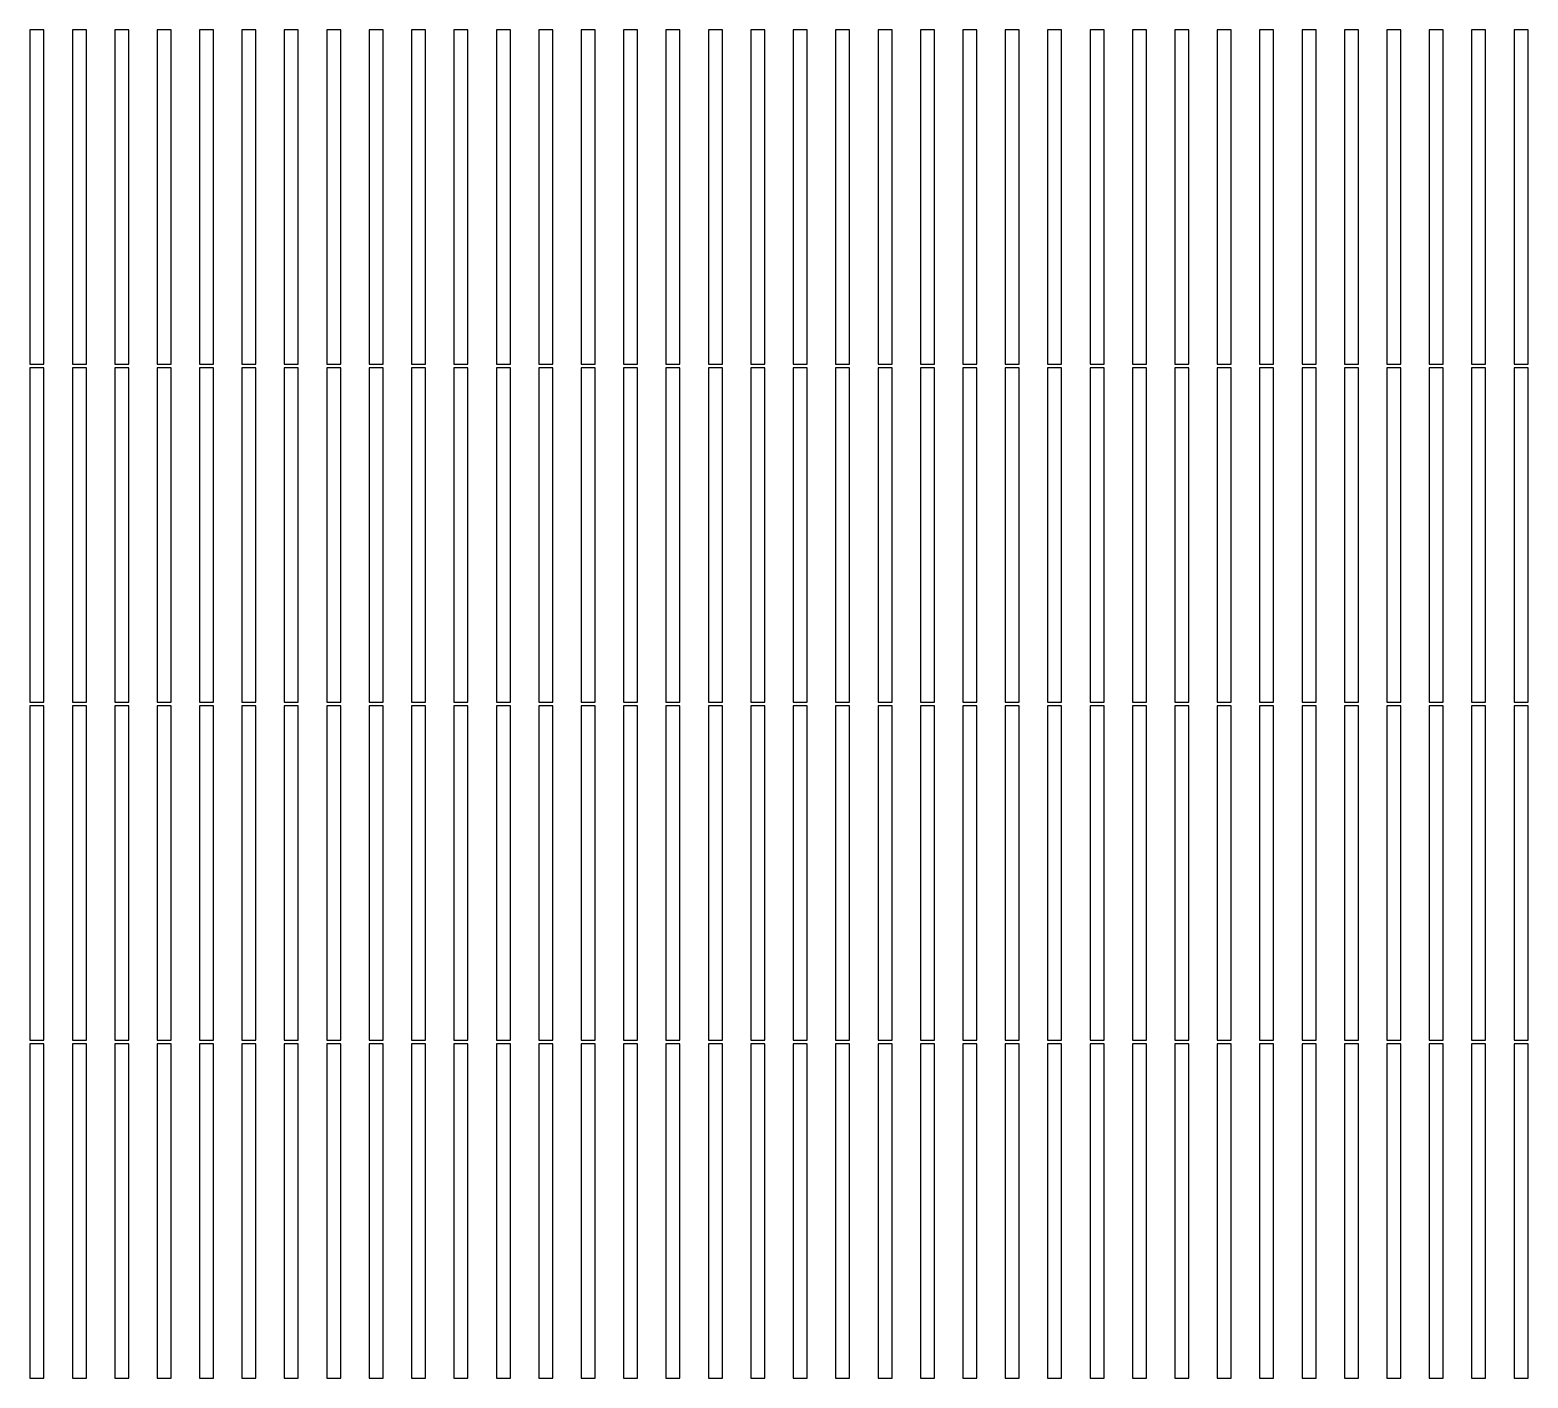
# Model space of a CAD drawing. Header units: metres. Extents: x 570524 to 572472, y 4163279 to 4164690.
# Drawn here: x 571486.9 to 571730.7, y 4163674.3 to 4163893.8 of the extents above; entities that cross this region are included whole.
import ezdxf

# ---------------------------------------------------------------- set-up
doc = ezdxf.new("R2010")
doc.units = ezdxf.units.M

msp = doc.modelspace()

# ---------------------------------------------------------------- linework, layer by layer
at = {"layer": 'PV_TABLE'}
for p, q in [((571489.139, 4163893.785), (571486.861, 4163893.785)), ((571486.861, 4163893.785), (571486.861, 4163839.355)), ((571489.139, 4163839.355), (571489.139, 4163893.785)), ((571496.039, 4163893.785), (571493.761, 4163893.785)), ((571493.761, 4163893.785), (571493.761, 4163839.355)), ((571496.039, 4163839.355), (571496.039, 4163893.785)), ((571502.939, 4163893.785), (571500.661, 4163893.785)), ((571500.661, 4163893.785), (571500.661, 4163839.355)), ((571502.939, 4163839.355), (571502.939, 4163893.785)), ((571509.849, 4163893.785), (571507.571, 4163893.785)), ((571507.571, 4163893.785), (571507.571, 4163839.355)), ((571509.849, 4163839.355), (571509.849, 4163893.785)), ((571516.749, 4163893.785), (571514.471, 4163893.785)), ((571514.471, 4163893.785), (571514.471, 4163839.355)), ((571516.749, 4163839.355), (571516.749, 4163893.785)), ((571523.649, 4163893.785), (571521.371, 4163893.785)), ((571521.371, 4163893.785), (571521.371, 4163839.355)), ((571523.649, 4163839.355), (571523.649, 4163893.785)), ((571530.549, 4163893.785), (571528.271, 4163893.785)), ((571528.271, 4163893.785), (571528.271, 4163839.355)), ((571530.549, 4163839.355), (571530.549, 4163893.785)), ((571537.459, 4163893.785), (571535.181, 4163893.785)), ((571535.181, 4163893.785), (571535.181, 4163839.355)), ((571537.459, 4163839.355), (571537.459, 4163893.785)), ((571544.359, 4163893.785), (571542.081, 4163893.785)), ((571542.081, 4163893.785), (571542.081, 4163839.355)), ((571544.359, 4163839.355), (571544.359, 4163893.785)), ((571551.259, 4163893.785), (571548.981, 4163893.785)), ((571548.981, 4163893.785), (571548.981, 4163839.355)), ((571551.259, 4163839.355), (571551.259, 4163893.785)), ((571558.169, 4163893.785), (571555.891, 4163893.785)), ((571555.891, 4163893.785), (571555.891, 4163839.355)), ((571558.169, 4163839.355), (571558.169, 4163893.785)), ((571565.069, 4163893.785), (571562.791, 4163893.785)), ((571562.791, 4163893.785), (571562.791, 4163839.355)), ((571565.069, 4163839.355), (571565.069, 4163893.785)), ((571571.969, 4163893.785), (571569.691, 4163893.785)), ((571569.691, 4163893.785), (571569.691, 4163839.355)), ((571571.969, 4163839.355), (571571.969, 4163893.785)), ((571578.879, 4163893.785), (571576.601, 4163893.785)), ((571576.601, 4163893.785), (571576.601, 4163839.355)), ((571578.879, 4163839.355), (571578.879, 4163893.785)), ((571585.779, 4163893.785), (571583.501, 4163893.785)), ((571583.501, 4163893.785), (571583.501, 4163839.355)), ((571585.779, 4163839.355), (571585.779, 4163893.785)), ((571592.679, 4163893.785), (571590.401, 4163893.785)), ((571590.401, 4163893.785), (571590.401, 4163839.355)), ((571592.679, 4163839.355), (571592.679, 4163893.785)), ((571599.579, 4163893.785), (571597.301, 4163893.785)), ((571597.301, 4163893.785), (571597.301, 4163839.355)), ((571599.579, 4163839.355), (571599.579, 4163893.785)), ((571606.489, 4163893.785), (571604.211, 4163893.785)), ((571604.211, 4163893.785), (571604.211, 4163839.355)), ((571606.489, 4163839.355), (571606.489, 4163893.785)), ((571613.389, 4163893.785), (571611.111, 4163893.785)), ((571611.111, 4163893.785), (571611.111, 4163839.355)), ((571613.389, 4163839.355), (571613.389, 4163893.785)), ((571620.289, 4163893.785), (571618.011, 4163893.785)), ((571618.011, 4163893.785), (571618.011, 4163839.355)), ((571620.289, 4163839.355), (571620.289, 4163893.785)), ((571627.199, 4163893.785), (571624.921, 4163893.785)), ((571624.921, 4163893.785), (571624.921, 4163839.355)), ((571627.199, 4163839.355), (571627.199, 4163893.785)), ((571634.099, 4163893.785), (571631.821, 4163893.785)), ((571631.821, 4163893.785), (571631.821, 4163839.355)), ((571634.099, 4163839.355), (571634.099, 4163893.785)), ((571640.999, 4163893.785), (571638.721, 4163893.785)), ((571638.721, 4163893.785), (571638.721, 4163839.355)), ((571640.999, 4163839.355), (571640.999, 4163893.785)), ((571647.909, 4163893.785), (571645.631, 4163893.785)), ((571645.631, 4163893.785), (571645.631, 4163839.355)), ((571647.909, 4163839.355), (571647.909, 4163893.785)), ((571654.809, 4163893.785), (571652.531, 4163893.785)), ((571652.531, 4163893.785), (571652.531, 4163839.355)), ((571654.809, 4163839.355), (571654.809, 4163893.785)), ((571661.709, 4163893.785), (571659.431, 4163893.785)), ((571659.431, 4163893.785), (571659.431, 4163839.355)), ((571661.709, 4163839.355), (571661.709, 4163893.785)), ((571668.609, 4163893.785), (571666.331, 4163893.785)), ((571666.331, 4163893.785), (571666.331, 4163839.355)), ((571668.609, 4163839.355), (571668.609, 4163893.785)), ((571675.519, 4163893.785), (571673.241, 4163893.785)), ((571673.241, 4163893.785), (571673.241, 4163839.355)), ((571675.519, 4163839.355), (571675.519, 4163893.785)), ((571682.419, 4163893.785), (571680.141, 4163893.785)), ((571680.141, 4163893.785), (571680.141, 4163839.355)), ((571682.419, 4163839.355), (571682.419, 4163893.785)), ((571689.319, 4163893.785), (571687.041, 4163893.785)), ((571687.041, 4163893.785), (571687.041, 4163839.355)), ((571689.319, 4163839.355), (571689.319, 4163893.785)), ((571696.229, 4163893.785), (571693.951, 4163893.785)), ((571693.951, 4163893.785), (571693.951, 4163839.355)), ((571696.229, 4163839.355), (571696.229, 4163893.785)), ((571703.129, 4163893.785), (571700.851, 4163893.785)), ((571700.851, 4163893.785), (571700.851, 4163839.355)), ((571703.129, 4163839.355), (571703.129, 4163893.785)), ((571710.029, 4163893.785), (571707.751, 4163893.785)), ((571707.751, 4163893.785), (571707.751, 4163839.355)), ((571710.029, 4163839.355), (571710.029, 4163893.785)), ((571716.939, 4163893.785), (571714.661, 4163893.785)), ((571714.661, 4163893.785), (571714.661, 4163839.355)), ((571716.939, 4163839.355), (571716.939, 4163893.785)), ((571723.839, 4163893.785), (571721.561, 4163893.785)), ((571721.561, 4163893.785), (571721.561, 4163839.355)), ((571723.839, 4163839.355), (571723.839, 4163893.785)), ((571730.739, 4163893.785), (571728.461, 4163893.785)), ((571728.461, 4163893.785), (571728.461, 4163839.355)), ((571730.739, 4163839.355), (571730.739, 4163893.785)), ((571486.861, 4163839.355), (571489.139, 4163839.355)), ((571493.761, 4163839.355), (571496.039, 4163839.355)), ((571500.661, 4163839.355), (571502.939, 4163839.355)), ((571507.571, 4163839.355), (571509.849, 4163839.355)), ((571514.471, 4163839.355), (571516.749, 4163839.355)), ((571521.371, 4163839.355), (571523.649, 4163839.355)), ((571528.271, 4163839.355), (571530.549, 4163839.355)), ((571535.181, 4163839.355), (571537.459, 4163839.355)), ((571542.081, 4163839.355), (571544.359, 4163839.355)), ((571548.981, 4163839.355), (571551.259, 4163839.355)), ((571555.891, 4163839.355), (571558.169, 4163839.355)), ((571562.791, 4163839.355), (571565.069, 4163839.355)), ((571569.691, 4163839.355), (571571.969, 4163839.355)), ((571576.601, 4163839.355), (571578.879, 4163839.355)), ((571583.501, 4163839.355), (571585.779, 4163839.355)), ((571590.401, 4163839.355), (571592.679, 4163839.355)), ((571597.301, 4163839.355), (571599.579, 4163839.355)), ((571604.211, 4163839.355), (571606.489, 4163839.355)), ((571611.111, 4163839.355), (571613.389, 4163839.355)), ((571618.011, 4163839.355), (571620.289, 4163839.355)), ((571624.921, 4163839.355), (571627.199, 4163839.355)), ((571631.821, 4163839.355), (571634.099, 4163839.355)), ((571638.721, 4163839.355), (571640.999, 4163839.355)), ((571645.631, 4163839.355), (571647.909, 4163839.355)), ((571652.531, 4163839.355), (571654.809, 4163839.355)), ((571659.431, 4163839.355), (571661.709, 4163839.355)), ((571666.331, 4163839.355), (571668.609, 4163839.355)), ((571673.241, 4163839.355), (571675.519, 4163839.355)), ((571680.141, 4163839.355), (571682.419, 4163839.355)), ((571687.041, 4163839.355), (571689.319, 4163839.355)), ((571693.951, 4163839.355), (571696.229, 4163839.355)), ((571700.851, 4163839.355), (571703.129, 4163839.355)), ((571707.751, 4163839.355), (571710.029, 4163839.355)), ((571714.661, 4163839.355), (571716.939, 4163839.355)), ((571721.561, 4163839.355), (571723.839, 4163839.355)), ((571728.461, 4163839.355), (571730.739, 4163839.355)), ((571489.139, 4163838.755), (571486.861, 4163838.755)), ((571486.861, 4163838.755), (571486.861, 4163784.325)), ((571489.139, 4163784.325), (571489.139, 4163838.755)), ((571496.039, 4163838.755), (571493.761, 4163838.755)), ((571493.761, 4163838.755), (571493.761, 4163784.325)), ((571496.039, 4163784.325), (571496.039, 4163838.755)), ((571502.939, 4163838.755), (571500.661, 4163838.755)), ((571500.661, 4163838.755), (571500.661, 4163784.325)), ((571502.939, 4163784.325), (571502.939, 4163838.755)), ((571509.849, 4163838.755), (571507.571, 4163838.755)), ((571507.571, 4163838.755), (571507.571, 4163784.325)), ((571509.849, 4163784.325), (571509.849, 4163838.755)), ((571516.749, 4163838.755), (571514.471, 4163838.755)), ((571514.471, 4163838.755), (571514.471, 4163784.325)), ((571516.749, 4163784.325), (571516.749, 4163838.755)), ((571523.649, 4163838.755), (571521.371, 4163838.755)), ((571521.371, 4163838.755), (571521.371, 4163784.325)), ((571523.649, 4163784.325), (571523.649, 4163838.755)), ((571530.549, 4163838.755), (571528.271, 4163838.755)), ((571528.271, 4163838.755), (571528.271, 4163784.325)), ((571530.549, 4163784.325), (571530.549, 4163838.755)), ((571537.459, 4163838.755), (571535.181, 4163838.755)), ((571535.181, 4163838.755), (571535.181, 4163784.325)), ((571537.459, 4163784.325), (571537.459, 4163838.755)), ((571544.359, 4163838.755), (571542.081, 4163838.755)), ((571542.081, 4163838.755), (571542.081, 4163784.325)), ((571544.359, 4163784.325), (571544.359, 4163838.755)), ((571551.259, 4163838.755), (571548.981, 4163838.755)), ((571548.981, 4163838.755), (571548.981, 4163784.325)), ((571551.259, 4163784.325), (571551.259, 4163838.755)), ((571558.169, 4163838.755), (571555.891, 4163838.755)), ((571555.891, 4163838.755), (571555.891, 4163784.325)), ((571558.169, 4163784.325), (571558.169, 4163838.755)), ((571565.069, 4163838.755), (571562.791, 4163838.755)), ((571562.791, 4163838.755), (571562.791, 4163784.325)), ((571565.069, 4163784.325), (571565.069, 4163838.755)), ((571571.969, 4163838.755), (571569.691, 4163838.755)), ((571569.691, 4163838.755), (571569.691, 4163784.325)), ((571571.969, 4163784.325), (571571.969, 4163838.755)), ((571578.879, 4163838.755), (571576.601, 4163838.755)), ((571576.601, 4163838.755), (571576.601, 4163784.325)), ((571578.879, 4163784.325), (571578.879, 4163838.755)), ((571585.779, 4163838.755), (571583.501, 4163838.755)), ((571583.501, 4163838.755), (571583.501, 4163784.325)), ((571585.779, 4163784.325), (571585.779, 4163838.755)), ((571592.679, 4163838.755), (571590.401, 4163838.755)), ((571590.401, 4163838.755), (571590.401, 4163784.325)), ((571592.679, 4163784.325), (571592.679, 4163838.755)), ((571599.579, 4163838.755), (571597.301, 4163838.755)), ((571597.301, 4163838.755), (571597.301, 4163784.325)), ((571599.579, 4163784.325), (571599.579, 4163838.755)), ((571606.489, 4163838.755), (571604.211, 4163838.755)), ((571604.211, 4163838.755), (571604.211, 4163784.325)), ((571606.489, 4163784.325), (571606.489, 4163838.755)), ((571613.389, 4163838.755), (571611.111, 4163838.755)), ((571611.111, 4163838.755), (571611.111, 4163784.325)), ((571613.389, 4163784.325), (571613.389, 4163838.755)), ((571620.289, 4163838.755), (571618.011, 4163838.755)), ((571618.011, 4163838.755), (571618.011, 4163784.325)), ((571620.289, 4163784.325), (571620.289, 4163838.755)), ((571627.199, 4163838.755), (571624.921, 4163838.755)), ((571624.921, 4163838.755), (571624.921, 4163784.325)), ((571627.199, 4163784.325), (571627.199, 4163838.755)), ((571634.099, 4163838.755), (571631.821, 4163838.755)), ((571631.821, 4163838.755), (571631.821, 4163784.325)), ((571634.099, 4163784.325), (571634.099, 4163838.755)), ((571640.999, 4163838.755), (571638.721, 4163838.755)), ((571638.721, 4163838.755), (571638.721, 4163784.325)), ((571640.999, 4163784.325), (571640.999, 4163838.755)), ((571647.909, 4163838.755), (571645.631, 4163838.755)), ((571645.631, 4163838.755), (571645.631, 4163784.325)), ((571647.909, 4163784.325), (571647.909, 4163838.755)), ((571654.809, 4163838.755), (571652.531, 4163838.755)), ((571652.531, 4163838.755), (571652.531, 4163784.325)), ((571654.809, 4163784.325), (571654.809, 4163838.755)), ((571661.709, 4163838.755), (571659.431, 4163838.755)), ((571659.431, 4163838.755), (571659.431, 4163784.325)), ((571661.709, 4163784.325), (571661.709, 4163838.755)), ((571668.609, 4163838.755), (571666.331, 4163838.755)), ((571666.331, 4163838.755), (571666.331, 4163784.325)), ((571668.609, 4163784.325), (571668.609, 4163838.755)), ((571675.519, 4163838.755), (571673.241, 4163838.755)), ((571673.241, 4163838.755), (571673.241, 4163784.325)), ((571675.519, 4163784.325), (571675.519, 4163838.755)), ((571682.419, 4163838.755), (571680.141, 4163838.755)), ((571680.141, 4163838.755), (571680.141, 4163784.325)), ((571682.419, 4163784.325), (571682.419, 4163838.755)), ((571689.319, 4163838.755), (571687.041, 4163838.755)), ((571687.041, 4163838.755), (571687.041, 4163784.325)), ((571689.319, 4163784.325), (571689.319, 4163838.755)), ((571696.229, 4163838.755), (571693.951, 4163838.755)), ((571693.951, 4163838.755), (571693.951, 4163784.325)), ((571696.229, 4163784.325), (571696.229, 4163838.755)), ((571703.129, 4163838.755), (571700.851, 4163838.755)), ((571700.851, 4163838.755), (571700.851, 4163784.325)), ((571703.129, 4163784.325), (571703.129, 4163838.755)), ((571710.029, 4163838.755), (571707.751, 4163838.755)), ((571707.751, 4163838.755), (571707.751, 4163784.325)), ((571710.029, 4163784.325), (571710.029, 4163838.755)), ((571716.939, 4163838.755), (571714.661, 4163838.755)), ((571714.661, 4163838.755), (571714.661, 4163784.325)), ((571716.939, 4163784.325), (571716.939, 4163838.755)), ((571723.839, 4163838.755), (571721.561, 4163838.755)), ((571721.561, 4163838.755), (571721.561, 4163784.325)), ((571723.839, 4163784.325), (571723.839, 4163838.755)), ((571730.739, 4163838.755), (571728.461, 4163838.755)), ((571728.461, 4163838.755), (571728.461, 4163784.325)), ((571730.739, 4163784.325), (571730.739, 4163838.755)), ((571486.861, 4163784.325), (571489.139, 4163784.325)), ((571489.139, 4163783.725), (571486.861, 4163783.725)), ((571486.861, 4163783.725), (571486.861, 4163729.295)), ((571489.139, 4163729.295), (571489.139, 4163783.725)), ((571493.761, 4163784.325), (571496.039, 4163784.325)), ((571496.039, 4163783.725), (571493.761, 4163783.725)), ((571493.761, 4163783.725), (571493.761, 4163729.295)), ((571496.039, 4163729.295), (571496.039, 4163783.725)), ((571500.661, 4163784.325), (571502.939, 4163784.325)), ((571502.939, 4163783.725), (571500.661, 4163783.725)), ((571500.661, 4163783.725), (571500.661, 4163729.295)), ((571502.939, 4163729.295), (571502.939, 4163783.725)), ((571507.571, 4163784.325), (571509.849, 4163784.325)), ((571509.849, 4163783.725), (571507.571, 4163783.725)), ((571507.571, 4163783.725), (571507.571, 4163729.295)), ((571509.849, 4163729.295), (571509.849, 4163783.725)), ((571514.471, 4163784.325), (571516.749, 4163784.325)), ((571516.749, 4163783.725), (571514.471, 4163783.725)), ((571514.471, 4163783.725), (571514.471, 4163729.295)), ((571516.749, 4163729.295), (571516.749, 4163783.725)), ((571521.371, 4163784.325), (571523.649, 4163784.325)), ((571523.649, 4163783.725), (571521.371, 4163783.725)), ((571521.371, 4163783.725), (571521.371, 4163729.295)), ((571523.649, 4163729.295), (571523.649, 4163783.725)), ((571528.271, 4163784.325), (571530.549, 4163784.325)), ((571530.549, 4163783.725), (571528.271, 4163783.725)), ((571528.271, 4163783.725), (571528.271, 4163729.295)), ((571530.549, 4163729.295), (571530.549, 4163783.725)), ((571535.181, 4163784.325), (571537.459, 4163784.325)), ((571537.459, 4163783.725), (571535.181, 4163783.725)), ((571535.181, 4163783.725), (571535.181, 4163729.295)), ((571537.459, 4163729.295), (571537.459, 4163783.725)), ((571542.081, 4163784.325), (571544.359, 4163784.325)), ((571544.359, 4163783.725), (571542.081, 4163783.725)), ((571542.081, 4163783.725), (571542.081, 4163729.295)), ((571544.359, 4163729.295), (571544.359, 4163783.725)), ((571548.981, 4163784.325), (571551.259, 4163784.325)), ((571551.259, 4163783.725), (571548.981, 4163783.725)), ((571548.981, 4163783.725), (571548.981, 4163729.295)), ((571551.259, 4163729.295), (571551.259, 4163783.725)), ((571555.891, 4163784.325), (571558.169, 4163784.325)), ((571558.169, 4163783.725), (571555.891, 4163783.725)), ((571555.891, 4163783.725), (571555.891, 4163729.295)), ((571558.169, 4163729.295), (571558.169, 4163783.725)), ((571562.791, 4163784.325), (571565.069, 4163784.325)), ((571565.069, 4163783.725), (571562.791, 4163783.725)), ((571562.791, 4163783.725), (571562.791, 4163729.295)), ((571565.069, 4163729.295), (571565.069, 4163783.725)), ((571569.691, 4163784.325), (571571.969, 4163784.325)), ((571571.969, 4163783.725), (571569.691, 4163783.725)), ((571569.691, 4163783.725), (571569.691, 4163729.295)), ((571571.969, 4163729.295), (571571.969, 4163783.725)), ((571576.601, 4163784.325), (571578.879, 4163784.325)), ((571578.879, 4163783.725), (571576.601, 4163783.725)), ((571576.601, 4163783.725), (571576.601, 4163729.295)), ((571578.879, 4163729.295), (571578.879, 4163783.725)), ((571583.501, 4163784.325), (571585.779, 4163784.325)), ((571585.779, 4163783.725), (571583.501, 4163783.725)), ((571583.501, 4163783.725), (571583.501, 4163729.295)), ((571585.779, 4163729.295), (571585.779, 4163783.725)), ((571590.401, 4163784.325), (571592.679, 4163784.325)), ((571592.679, 4163783.725), (571590.401, 4163783.725)), ((571590.401, 4163783.725), (571590.401, 4163729.295)), ((571592.679, 4163729.295), (571592.679, 4163783.725)), ((571597.301, 4163784.325), (571599.579, 4163784.325)), ((571599.579, 4163783.725), (571597.301, 4163783.725)), ((571597.301, 4163783.725), (571597.301, 4163729.295)), ((571599.579, 4163729.295), (571599.579, 4163783.725)), ((571604.211, 4163784.325), (571606.489, 4163784.325)), ((571606.489, 4163783.725), (571604.211, 4163783.725)), ((571604.211, 4163783.725), (571604.211, 4163729.295)), ((571606.489, 4163729.295), (571606.489, 4163783.725)), ((571611.111, 4163784.325), (571613.389, 4163784.325)), ((571613.389, 4163783.725), (571611.111, 4163783.725)), ((571611.111, 4163783.725), (571611.111, 4163729.295)), ((571613.389, 4163729.295), (571613.389, 4163783.725)), ((571618.011, 4163784.325), (571620.289, 4163784.325)), ((571620.289, 4163783.725), (571618.011, 4163783.725)), ((571618.011, 4163783.725), (571618.011, 4163729.295)), ((571620.289, 4163729.295), (571620.289, 4163783.725)), ((571624.921, 4163784.325), (571627.199, 4163784.325)), ((571627.199, 4163783.725), (571624.921, 4163783.725)), ((571624.921, 4163783.725), (571624.921, 4163729.295)), ((571627.199, 4163729.295), (571627.199, 4163783.725)), ((571631.821, 4163784.325), (571634.099, 4163784.325)), ((571634.099, 4163783.725), (571631.821, 4163783.725)), ((571631.821, 4163783.725), (571631.821, 4163729.295)), ((571634.099, 4163729.295), (571634.099, 4163783.725)), ((571638.721, 4163784.325), (571640.999, 4163784.325)), ((571640.999, 4163783.725), (571638.721, 4163783.725)), ((571638.721, 4163783.725), (571638.721, 4163729.295)), ((571640.999, 4163729.295), (571640.999, 4163783.725)), ((571645.631, 4163784.325), (571647.909, 4163784.325)), ((571647.909, 4163783.725), (571645.631, 4163783.725)), ((571645.631, 4163783.725), (571645.631, 4163729.295)), ((571647.909, 4163729.295), (571647.909, 4163783.725)), ((571652.531, 4163784.325), (571654.809, 4163784.325)), ((571654.809, 4163783.725), (571652.531, 4163783.725)), ((571652.531, 4163783.725), (571652.531, 4163729.295)), ((571654.809, 4163729.295), (571654.809, 4163783.725)), ((571659.431, 4163784.325), (571661.709, 4163784.325)), ((571661.709, 4163783.725), (571659.431, 4163783.725)), ((571659.431, 4163783.725), (571659.431, 4163729.295)), ((571661.709, 4163729.295), (571661.709, 4163783.725)), ((571666.331, 4163784.325), (571668.609, 4163784.325)), ((571668.609, 4163783.725), (571666.331, 4163783.725)), ((571666.331, 4163783.725), (571666.331, 4163729.295)), ((571668.609, 4163729.295), (571668.609, 4163783.725)), ((571673.241, 4163784.325), (571675.519, 4163784.325)), ((571675.519, 4163783.725), (571673.241, 4163783.725)), ((571673.241, 4163783.725), (571673.241, 4163729.295)), ((571675.519, 4163729.295), (571675.519, 4163783.725)), ((571680.141, 4163784.325), (571682.419, 4163784.325)), ((571682.419, 4163783.725), (571680.141, 4163783.725)), ((571680.141, 4163783.725), (571680.141, 4163729.295)), ((571682.419, 4163729.295), (571682.419, 4163783.725)), ((571687.041, 4163784.325), (571689.319, 4163784.325)), ((571689.319, 4163783.725), (571687.041, 4163783.725)), ((571687.041, 4163783.725), (571687.041, 4163729.295)), ((571689.319, 4163729.295), (571689.319, 4163783.725)), ((571693.951, 4163784.325), (571696.229, 4163784.325)), ((571696.229, 4163783.725), (571693.951, 4163783.725)), ((571693.951, 4163783.725), (571693.951, 4163729.295)), ((571696.229, 4163729.295), (571696.229, 4163783.725)), ((571700.851, 4163784.325), (571703.129, 4163784.325)), ((571703.129, 4163783.725), (571700.851, 4163783.725)), ((571700.851, 4163783.725), (571700.851, 4163729.295)), ((571703.129, 4163729.295), (571703.129, 4163783.725)), ((571707.751, 4163784.325), (571710.029, 4163784.325)), ((571710.029, 4163783.725), (571707.751, 4163783.725)), ((571707.751, 4163783.725), (571707.751, 4163729.295)), ((571710.029, 4163729.295), (571710.029, 4163783.725)), ((571714.661, 4163784.325), (571716.939, 4163784.325)), ((571716.939, 4163783.725), (571714.661, 4163783.725)), ((571714.661, 4163783.725), (571714.661, 4163729.295)), ((571716.939, 4163729.295), (571716.939, 4163783.725)), ((571721.561, 4163784.325), (571723.839, 4163784.325)), ((571723.839, 4163783.725), (571721.561, 4163783.725)), ((571721.561, 4163783.725), (571721.561, 4163729.295)), ((571723.839, 4163729.295), (571723.839, 4163783.725)), ((571728.461, 4163784.325), (571730.739, 4163784.325)), ((571730.739, 4163783.725), (571728.461, 4163783.725)), ((571728.461, 4163783.725), (571728.461, 4163729.295)), ((571730.739, 4163729.295), (571730.739, 4163783.725)), ((571486.861, 4163729.295), (571489.139, 4163729.295)), ((571493.761, 4163729.295), (571496.039, 4163729.295)), ((571500.661, 4163729.295), (571502.939, 4163729.295)), ((571507.571, 4163729.295), (571509.849, 4163729.295)), ((571514.471, 4163729.295), (571516.749, 4163729.295)), ((571521.371, 4163729.295), (571523.649, 4163729.295)), ((571528.271, 4163729.295), (571530.549, 4163729.295)), ((571535.181, 4163729.295), (571537.459, 4163729.295)), ((571542.081, 4163729.295), (571544.359, 4163729.295)), ((571548.981, 4163729.295), (571551.259, 4163729.295)), ((571555.891, 4163729.295), (571558.169, 4163729.295)), ((571562.791, 4163729.295), (571565.069, 4163729.295)), ((571569.691, 4163729.295), (571571.969, 4163729.295)), ((571576.601, 4163729.295), (571578.879, 4163729.295)), ((571583.501, 4163729.295), (571585.779, 4163729.295)), ((571590.401, 4163729.295), (571592.679, 4163729.295)), ((571597.301, 4163729.295), (571599.579, 4163729.295)), ((571604.211, 4163729.295), (571606.489, 4163729.295)), ((571611.111, 4163729.295), (571613.389, 4163729.295)), ((571618.011, 4163729.295), (571620.289, 4163729.295)), ((571624.921, 4163729.295), (571627.199, 4163729.295)), ((571631.821, 4163729.295), (571634.099, 4163729.295)), ((571638.721, 4163729.295), (571640.999, 4163729.295)), ((571645.631, 4163729.295), (571647.909, 4163729.295)), ((571652.531, 4163729.295), (571654.809, 4163729.295)), ((571659.431, 4163729.295), (571661.709, 4163729.295)), ((571666.331, 4163729.295), (571668.609, 4163729.295)), ((571673.241, 4163729.295), (571675.519, 4163729.295)), ((571680.141, 4163729.295), (571682.419, 4163729.295)), ((571687.041, 4163729.295), (571689.319, 4163729.295)), ((571693.951, 4163729.295), (571696.229, 4163729.295)), ((571700.851, 4163729.295), (571703.129, 4163729.295)), ((571707.751, 4163729.295), (571710.029, 4163729.295)), ((571714.661, 4163729.295), (571716.939, 4163729.295)), ((571721.561, 4163729.295), (571723.839, 4163729.295)), ((571728.461, 4163729.295), (571730.739, 4163729.295)), ((571489.139, 4163728.695), (571486.861, 4163728.695)), ((571486.861, 4163728.695), (571486.861, 4163674.265)), ((571489.139, 4163674.265), (571489.139, 4163728.695)), ((571496.039, 4163728.695), (571493.761, 4163728.695)), ((571493.761, 4163728.695), (571493.761, 4163674.265)), ((571496.039, 4163674.265), (571496.039, 4163728.695)), ((571502.939, 4163728.695), (571500.661, 4163728.695)), ((571500.661, 4163728.695), (571500.661, 4163674.265)), ((571502.939, 4163674.265), (571502.939, 4163728.695)), ((571509.849, 4163728.695), (571507.571, 4163728.695)), ((571507.571, 4163728.695), (571507.571, 4163674.265)), ((571509.849, 4163674.265), (571509.849, 4163728.695)), ((571516.749, 4163728.695), (571514.471, 4163728.695)), ((571514.471, 4163728.695), (571514.471, 4163674.265)), ((571516.749, 4163674.265), (571516.749, 4163728.695)), ((571523.649, 4163728.695), (571521.371, 4163728.695)), ((571521.371, 4163728.695), (571521.371, 4163674.265)), ((571523.649, 4163674.265), (571523.649, 4163728.695)), ((571530.549, 4163728.695), (571528.271, 4163728.695)), ((571528.271, 4163728.695), (571528.271, 4163674.265)), ((571530.549, 4163674.265), (571530.549, 4163728.695)), ((571537.459, 4163728.695), (571535.181, 4163728.695)), ((571535.181, 4163728.695), (571535.181, 4163674.265)), ((571537.459, 4163674.265), (571537.459, 4163728.695)), ((571544.359, 4163728.695), (571542.081, 4163728.695)), ((571542.081, 4163728.695), (571542.081, 4163674.265)), ((571544.359, 4163674.265), (571544.359, 4163728.695)), ((571551.259, 4163728.695), (571548.981, 4163728.695)), ((571548.981, 4163728.695), (571548.981, 4163674.265)), ((571551.259, 4163674.265), (571551.259, 4163728.695)), ((571558.169, 4163728.695), (571555.891, 4163728.695)), ((571555.891, 4163728.695), (571555.891, 4163674.265)), ((571558.169, 4163674.265), (571558.169, 4163728.695)), ((571565.069, 4163728.695), (571562.791, 4163728.695)), ((571562.791, 4163728.695), (571562.791, 4163674.265)), ((571565.069, 4163674.265), (571565.069, 4163728.695)), ((571571.969, 4163728.695), (571569.691, 4163728.695)), ((571569.691, 4163728.695), (571569.691, 4163674.265)), ((571571.969, 4163674.265), (571571.969, 4163728.695)), ((571578.879, 4163728.695), (571576.601, 4163728.695)), ((571576.601, 4163728.695), (571576.601, 4163674.265)), ((571578.879, 4163674.265), (571578.879, 4163728.695)), ((571585.779, 4163728.695), (571583.501, 4163728.695)), ((571583.501, 4163728.695), (571583.501, 4163674.265)), ((571585.779, 4163674.265), (571585.779, 4163728.695)), ((571592.679, 4163728.695), (571590.401, 4163728.695)), ((571590.401, 4163728.695), (571590.401, 4163674.265)), ((571592.679, 4163674.265), (571592.679, 4163728.695)), ((571599.579, 4163728.695), (571597.301, 4163728.695)), ((571597.301, 4163728.695), (571597.301, 4163674.265)), ((571599.579, 4163674.265), (571599.579, 4163728.695)), ((571606.489, 4163728.695), (571604.211, 4163728.695)), ((571604.211, 4163728.695), (571604.211, 4163674.265)), ((571606.489, 4163674.265), (571606.489, 4163728.695)), ((571613.389, 4163728.695), (571611.111, 4163728.695)), ((571611.111, 4163728.695), (571611.111, 4163674.265)), ((571613.389, 4163674.265), (571613.389, 4163728.695)), ((571620.289, 4163728.695), (571618.011, 4163728.695)), ((571618.011, 4163728.695), (571618.011, 4163674.265)), ((571620.289, 4163674.265), (571620.289, 4163728.695)), ((571627.199, 4163728.695), (571624.921, 4163728.695)), ((571624.921, 4163728.695), (571624.921, 4163674.265)), ((571627.199, 4163674.265), (571627.199, 4163728.695)), ((571634.099, 4163728.695), (571631.821, 4163728.695)), ((571631.821, 4163728.695), (571631.821, 4163674.265)), ((571634.099, 4163674.265), (571634.099, 4163728.695)), ((571640.999, 4163728.695), (571638.721, 4163728.695)), ((571638.721, 4163728.695), (571638.721, 4163674.265)), ((571640.999, 4163674.265), (571640.999, 4163728.695)), ((571647.909, 4163728.695), (571645.631, 4163728.695)), ((571645.631, 4163728.695), (571645.631, 4163674.265)), ((571647.909, 4163674.265), (571647.909, 4163728.695)), ((571654.809, 4163728.695), (571652.531, 4163728.695)), ((571652.531, 4163728.695), (571652.531, 4163674.265)), ((571654.809, 4163674.265), (571654.809, 4163728.695)), ((571661.709, 4163728.695), (571659.431, 4163728.695)), ((571659.431, 4163728.695), (571659.431, 4163674.265)), ((571661.709, 4163674.265), (571661.709, 4163728.695)), ((571668.609, 4163728.695), (571666.331, 4163728.695)), ((571666.331, 4163728.695), (571666.331, 4163674.265)), ((571668.609, 4163674.265), (571668.609, 4163728.695)), ((571675.519, 4163728.695), (571673.241, 4163728.695)), ((571673.241, 4163728.695), (571673.241, 4163674.265)), ((571675.519, 4163674.265), (571675.519, 4163728.695)), ((571682.419, 4163728.695), (571680.141, 4163728.695)), ((571680.141, 4163728.695), (571680.141, 4163674.265)), ((571682.419, 4163674.265), (571682.419, 4163728.695)), ((571689.319, 4163728.695), (571687.041, 4163728.695)), ((571687.041, 4163728.695), (571687.041, 4163674.265)), ((571689.319, 4163674.265), (571689.319, 4163728.695)), ((571696.229, 4163728.695), (571693.951, 4163728.695)), ((571693.951, 4163728.695), (571693.951, 4163674.265)), ((571696.229, 4163674.265), (571696.229, 4163728.695)), ((571703.129, 4163728.695), (571700.851, 4163728.695)), ((571700.851, 4163728.695), (571700.851, 4163674.265)), ((571703.129, 4163674.265), (571703.129, 4163728.695)), ((571710.029, 4163728.695), (571707.751, 4163728.695)), ((571707.751, 4163728.695), (571707.751, 4163674.265)), ((571710.029, 4163674.265), (571710.029, 4163728.695)), ((571716.939, 4163728.695), (571714.661, 4163728.695)), ((571714.661, 4163728.695), (571714.661, 4163674.265)), ((571716.939, 4163674.265), (571716.939, 4163728.695)), ((571723.839, 4163728.695), (571721.561, 4163728.695)), ((571721.561, 4163728.695), (571721.561, 4163674.265)), ((571723.839, 4163674.265), (571723.839, 4163728.695)), ((571730.739, 4163728.695), (571728.461, 4163728.695)), ((571728.461, 4163728.695), (571728.461, 4163674.265)), ((571730.739, 4163674.265), (571730.739, 4163728.695)), ((571486.861, 4163674.265), (571489.139, 4163674.265)), ((571493.761, 4163674.265), (571496.039, 4163674.265)), ((571500.661, 4163674.265), (571502.939, 4163674.265)), ((571507.571, 4163674.265), (571509.849, 4163674.265)), ((571514.471, 4163674.265), (571516.749, 4163674.265)), ((571521.371, 4163674.265), (571523.649, 4163674.265)), ((571528.271, 4163674.265), (571530.549, 4163674.265)), ((571535.181, 4163674.265), (571537.459, 4163674.265)), ((571542.081, 4163674.265), (571544.359, 4163674.265)), ((571548.981, 4163674.265), (571551.259, 4163674.265)), ((571555.891, 4163674.265), (571558.169, 4163674.265)), ((571562.791, 4163674.265), (571565.069, 4163674.265)), ((571569.691, 4163674.265), (571571.969, 4163674.265)), ((571576.601, 4163674.265), (571578.879, 4163674.265)), ((571583.501, 4163674.265), (571585.779, 4163674.265)), ((571590.401, 4163674.265), (571592.679, 4163674.265)), ((571597.301, 4163674.265), (571599.579, 4163674.265)), ((571604.211, 4163674.265), (571606.489, 4163674.265)), ((571611.111, 4163674.265), (571613.389, 4163674.265)), ((571618.011, 4163674.265), (571620.289, 4163674.265)), ((571624.921, 4163674.265), (571627.199, 4163674.265)), ((571631.821, 4163674.265), (571634.099, 4163674.265)), ((571638.721, 4163674.265), (571640.999, 4163674.265)), ((571645.631, 4163674.265), (571647.909, 4163674.265)), ((571652.531, 4163674.265), (571654.809, 4163674.265)), ((571659.431, 4163674.265), (571661.709, 4163674.265)), ((571666.331, 4163674.265), (571668.609, 4163674.265)), ((571673.241, 4163674.265), (571675.519, 4163674.265)), ((571680.141, 4163674.265), (571682.419, 4163674.265)), ((571687.041, 4163674.265), (571689.319, 4163674.265)), ((571693.951, 4163674.265), (571696.229, 4163674.265)), ((571700.851, 4163674.265), (571703.129, 4163674.265)), ((571707.751, 4163674.265), (571710.029, 4163674.265)), ((571714.661, 4163674.265), (571716.939, 4163674.265)), ((571721.561, 4163674.265), (571723.839, 4163674.265)), ((571728.461, 4163674.265), (571730.739, 4163674.265))]:
    msp.add_line(p, q, dxfattribs=at)

doc.saveas('drawing.dxf')
